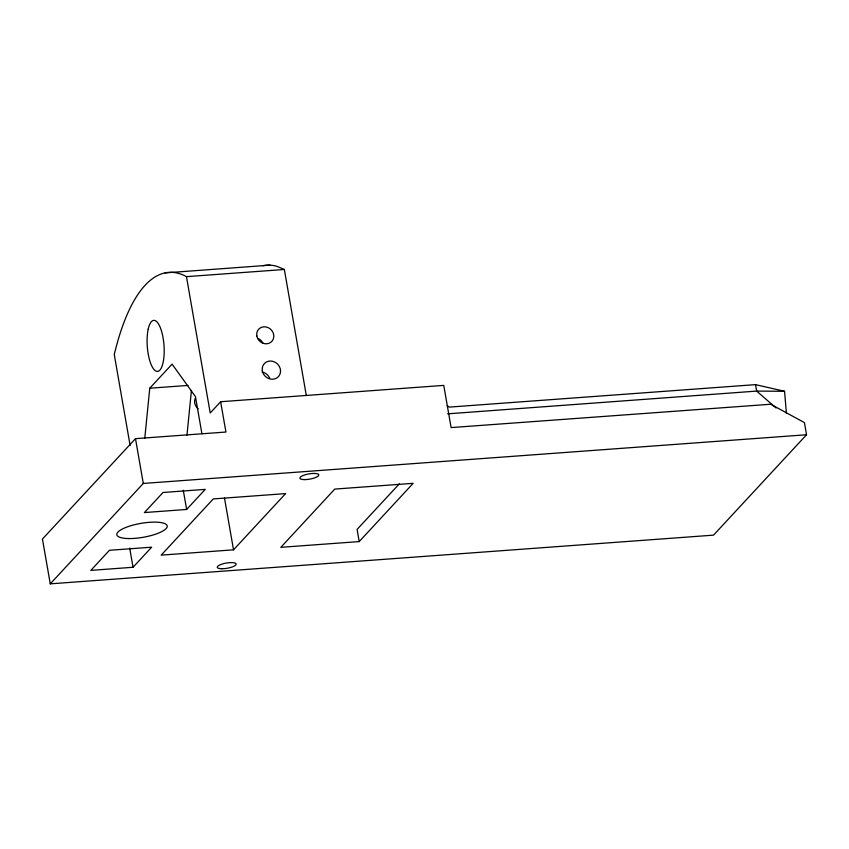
<?xml version="1.0" encoding="UTF-8"?>
<svg xmlns="http://www.w3.org/2000/svg" width="849" height="849" viewBox="0 0 849 849"><rect width="100%" height="100%" fill="white"/><g stroke="black" fill="none" stroke-linecap="round" stroke-linejoin="round"><path stroke-width="1.27" d="M144.776 438.275L149.764 388.226L172.092 364.147L195.44 396.61L201.903 433.669M186.971 435.187L191.428 390.402M220.644 401.736L225.93 432.035L135.49 438.657L42.45 539.041L50.261 583.847L713.531 535.146L806.55 434.752L804.428 422.622L770.69 404.241L451.106 427.588L443.762 385.382L220.644 401.736L210.223 412.975L186.462 276.647L284.341 269.483L306.298 395.411M50.261 583.847L143.29 483.452L806.55 434.752M133.038 567.27L151.642 547.191L109.447 550.29L90.832 570.379L133.038 567.27L129.695 548.083M186.631 509.453L205.246 489.374L163.029 492.484L144.426 512.563L186.631 509.453L183.278 490.266M233.528 549.823L285.614 493.609L213.279 498.925L161.183 555.129L233.528 549.823L224.486 498.034M399.359 483.824L357.1 529.405L359.212 541.577L280.828 547.329L334.771 489.088L413.155 483.336L359.212 541.577M165.056 272.89L269.982 265.153M149.764 388.226L188 385.425M786.407 413.357L784.561 391.283L755.525 384.639L449.27 407.106L447.211 405.631M447.625 413.834L756.65 391.092L784.561 391.283M284.341 269.483L277.124 266.406A256.801 84.04 85.8 0 0 262.935 265.705M776.06 407.976L756.65 391.092L755.525 384.639M135.49 438.657L143.29 483.452M130.109 445.428L114.265 354.553A256.801 84.04 85.8 0 1 186.462 276.647M262.118 372.032A9.594 8.67 42.8 0 1 269.642 377.996M258.16 338.496A8.957 8.097 42.8 0 1 262.988 343.357M198.21 408.793A8.957 8.097 42.8 0 1 195.09 398.659M262.32 370.801A9.594 8.67 42.8 0 0 277.252 377.678A9.594 8.67 42.8 0 0 274.514 361.939A9.594 8.67 42.8 0 0 262.32 370.801M256.822 335.928A8.957 8.097 42.8 0 0 270.767 342.338A8.957 8.097 42.8 0 0 268.21 327.65A8.957 8.097 42.8 0 0 256.822 335.928M221.674 568.745A9.594 2.643 -9.9 0 0 236.171 564.245A9.594 2.643 -9.9 0 0 222.289 564.012A9.594 2.643 -9.9 0 0 221.674 568.745M128.57 538.553A25.587 7.057 -9.9 0 0 167.221 526.55A25.587 7.057 -9.9 0 0 130.215 525.913A25.587 7.057 -9.9 0 0 128.57 538.553M148.257 328.924A25.587 8.373 85.8 0 0 155.579 370.896A25.587 8.373 85.8 0 0 163.082 337.86A25.587 8.373 85.8 0 0 148.257 328.924M304.292 479.6A9.594 2.643 -9.9 0 0 318.789 475.09A9.594 2.643 -9.9 0 0 304.908 474.856A9.594 2.643 -9.9 0 0 304.292 479.6"/></g></svg>
